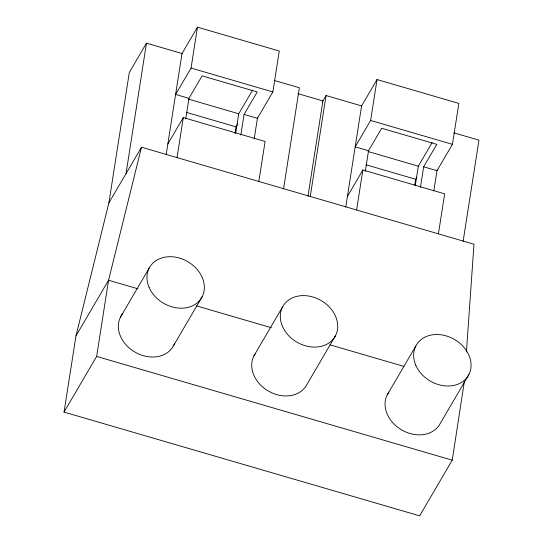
<?xml version="1.0" encoding="UTF-8"?>
<svg xmlns="http://www.w3.org/2000/svg" width="543" height="543" viewBox="0 0 543 543"><rect width="100%" height="100%" fill="white"/><g stroke="black" fill="none" stroke-linecap="round" stroke-linejoin="round"><path stroke-width="0.81" d="M464.353 381.451L452.244 460.172L419.644 515.85L64.04 412.096L75.972 335.907L108.885 202.899L129.315 72.457L146.474 43.155L182.014 53.526L166.172 154.701M466.417 351.986L473.971 244.228L141.492 147.221L108.885 202.899M64.04 412.096L96.647 356.418L108.573 280.229L141.492 147.221M126.044 173.59L146.474 43.155M177.032 157.592L183.296 117.587L265.099 141.458L258.835 181.457M244.078 114.417L257.233 91.95L202.118 75.871L188.957 98.337L175.606 94.441L191.055 68.065L197.455 27.15L279.265 51.015L272.857 91.93L257.416 118.306L244.078 114.417L240.848 135.051M185.726 118.971L188.957 98.337M235.017 133.551L236.062 126.872L237.759 123.98M235.716 133.042L238.73 113.779L252.597 90.097M254.185 138.94L257.538 117.526M283.534 188.944L299.383 87.769L274.324 80.459M307.969 196.254L322.895 100.937L297.842 93.627M310.209 196.722L326.051 95.548L361.59 105.919L345.748 207.093M356.608 209.985L362.873 169.979L444.676 193.851L438.411 233.85M423.655 166.81L436.81 144.343L381.695 128.263L368.541 150.73L355.183 146.834L370.631 120.458L377.039 79.543L458.842 103.414L452.434 144.329L436.993 170.699L423.655 166.81L420.425 187.444M365.303 171.364L368.541 150.73M414.73 185.109L415.646 179.265L416.909 177.099M415.293 185.434L418.307 166.178L432.174 142.49M433.837 190.824L437.115 169.918M463.111 241.336L478.96 140.162L453.907 132.852M181.783 53.92L197.455 27.15M167.855 143.963L183.296 117.587M75.972 335.907L108.573 280.229L137.868 288.774M120.566 316.963L149.169 268.127M173.55 345.619L202.145 296.777M322.284 101.982L326.051 95.548M361.36 106.319L377.039 79.543M253.92 355.869L282.516 307.033M347.432 196.356L362.873 169.979M335.499 335.683L306.897 384.525A30.13 24.075 30.3 0 1 268.072 390.872A30.13 24.075 30.3 0 1 255.129 353.846M387.268 394.781L415.87 345.939M468.847 374.589L440.251 423.431A30.13 24.075 30.3 0 1 400.999 429.527A30.13 24.075 30.3 0 1 388.937 392.107M191.055 68.065L272.857 91.93M370.631 120.458L452.434 144.329M188.475 99.118L238.73 113.779M368.052 151.511L418.307 166.178M186.412 112.381L236.062 126.872M365.989 164.773L415.646 179.265M196.457 305.872L271.324 327.714M329.906 344.805L403.958 366.41M96.647 356.418L452.244 460.172M174.507 343.454A30.13 24.075 30.3 0 1 135.146 352.21A30.13 24.075 30.3 0 1 122.725 313.664M415.809 365.269A30.13 24.075 30.3 0 0 465.086 379.645A30.13 24.075 30.3 0 0 446.176 335.879A30.13 24.075 30.3 0 0 415.809 365.269M149.115 287.451A30.13 24.075 30.3 0 0 198.385 301.827A30.13 24.075 30.3 0 0 179.475 258.068A30.13 24.075 30.3 0 0 149.115 287.451M282.462 326.357A30.13 24.075 30.3 0 0 331.732 340.732A30.13 24.075 30.3 0 0 312.829 296.973A30.13 24.075 30.3 0 0 282.462 326.357"/></g></svg>
